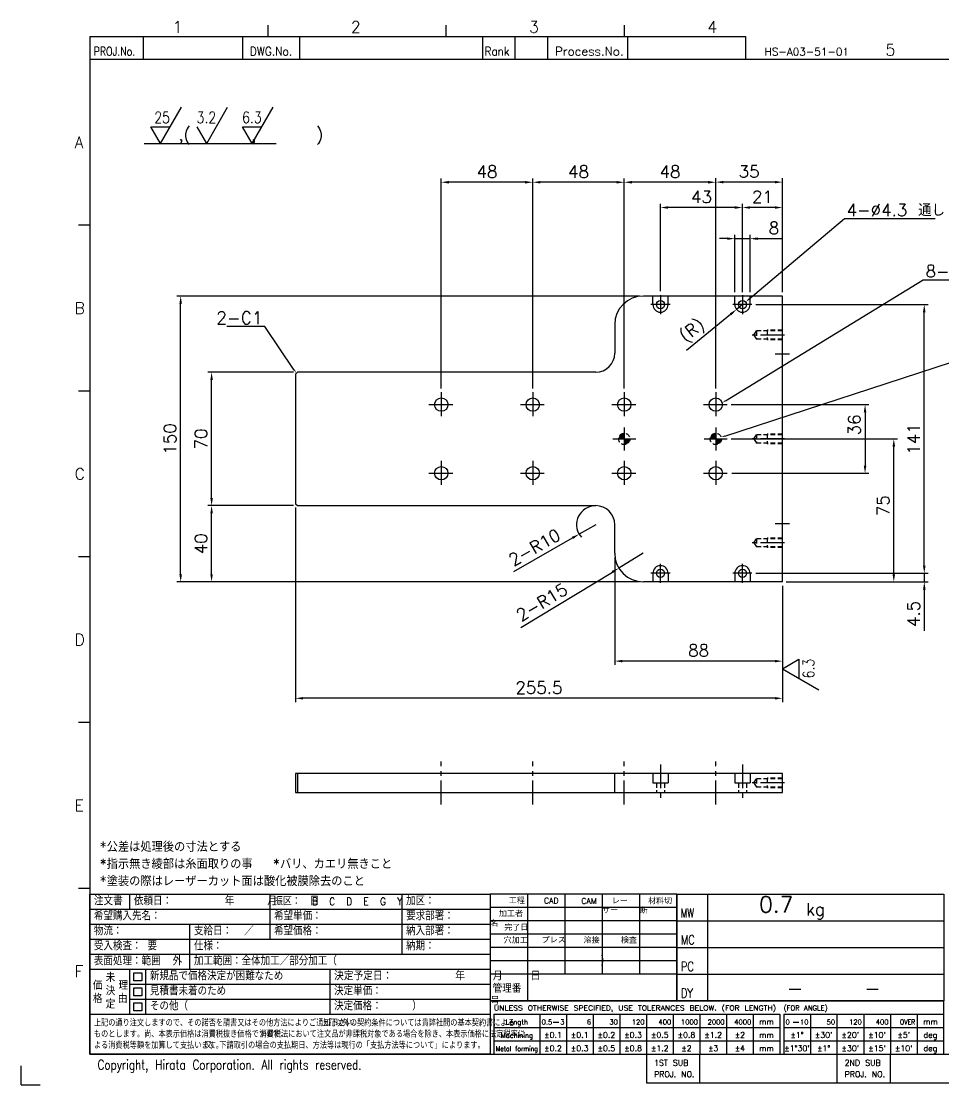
# Model space of a CAD drawing. Extents: x 0 to 800, y -305 to 560.
# Drawn here: x 0 to 484, y 0 to 558 of the extents above; entities that cross this region are included whole.
import ezdxf
from ezdxf import colors
from ezdxf.entities.mleader import LeaderData, LeaderLine
from ezdxf.enums import TextEntityAlignment as Align
from ezdxf.math import Vec2, Vec3

# ---------------------------------------------------------------- set-up
doc = ezdxf.new("R2010")
doc.units = 0
doc.header["$LTSCALE"] = 10
doc.linetypes.add('CENTER', pattern=[2, 1.25, -0.25, 0.25, -0.25])
doc.linetypes.add('HIDDEN', pattern=[0.375, 0.25, -0.125])
doc.layers.get('0').update_dxf_attribs({"linetype": 'CONTINUOUS'})
doc.layers.get('Defpoints').update_dxf_attribs({"linetype": 'CONTINUOUS'})
for name, color, linetype in [('DIM', 4, 'CONTINUOUS'), ('DIM @ 1', 4, 'CONTINUOUS'), ('DWG', 3, 'CONTINUOUS'), ('FMT', 2, 'CONTINUOUS')]:
    doc.layers.add(name, color=color, linetype=linetype)
doc.styles.get("Standard").update_dxf_attribs({"font": 'txt', "bigfont": 'bigfont'})
doc.dimstyles.get("Standard").update_dxf_attribs({"dimscale": 2, "dimtxt": 3.2, "dimasz": 2, "dimexe": 1, "dimexo": 1, "dimgap": 1.2, "dimtad": 1, "dimdsep": 46, "dimtxsty": 'Standard', "dimcen": 0.09, "dimadec": 0, "dimazin": 0, "dimtfac": 1, "dimtdec": 4, "dimtix": 1, "dimtmove": 0, "dimatfit": 3, "dimfxl": 0, "dimtvp": 1, "dimtolj": 1, "dimtzin": 0, "dimarcsym": 0})

# ---------------------------------------------------------------- blocks, each defined once
blk = doc.blocks.new('HS-A03-51-01-A3-A')
at = {"layer": 'Defpoints', "color": 7}
for q in [(0, 5), (5, 0)]:
    blk.add_line((0, 0), q, dxfattribs=at)
at = {"layer": 'FMT'}
for p, q in [((64.75, 275), (64.75, 278)), ((111.5, 275), (111.5, 278)), ((158.25, 275), (158.25, 278)), ((18, 275), (18, 8)), ((18, 275), (190, 275)), ((32, 275), (32, 269)), ((58, 275), (58, 269)), ((73, 275), (73, 269)), ((121, 275), (121, 269)), ((129.5, 275), (129.5, 269)), ((138, 275), (138, 269)), ((159, 275), (159, 269)), ((190, 275), (190, 269)), ((392, 269), (18, 269)), ((18, 225.5), (15, 225.5)), ((18, 182), (15, 182)), ((18, 138.5), (15, 138.5)), ((18, 95), (15, 95)), ((18, 51.5), (15, 51.5)), ((18, 8), (392, 8)), ((18, 8), (392, 8)), ((164, 8), (164, 0.5)), ((178, 0.5), (178, 8)), ((214, 0.5), (214, 8)), ((228, 0.5), (228, 8)), ((164, 0.5), (282, 0.5))]:
    blk.add_line(p, q, dxfattribs=at)
at = {"color": 4}
blk.add_text('HS-A03-51-01', height=2, dxfattribs=at).set_placement((195, 270))
at = {"layer": 'FMT'}
for s, p in [('1', (41, 276)), ('2', (87.75, 276)), ('3', (134.5, 276)), ('4', (181.25, 276)), ('5', (228, 270))]:
    blk.add_text(s, height=3, dxfattribs=at).set_placement(p, align=Align.CENTER)
for s, height, width, p in [('PROJ.No.', 2.25, 0.8, (19, 270)), ('DWG.No.', 2.25, 0.9, (60, 270)), ('Rank', 2.25, 0.9, (121.5, 270)), ('Copyright, Hirata Corporation. All rights reserved.', 2.5, 0.8, (20, 4))]:
    blk.add_text(s, height=height, dxfattribs=dict(at, width=width)).set_placement(p)
at = {"layer": 'FMT', "width": 0.857143}
blk.add_text('Process.No.', height=2.25, dxfattribs=at).set_placement((140, 270), (158, 270), align=Align.FIT)
at = {"layer": 'FMT'}
for s, height, p in [('A', 3, (14, 245.75)), ('B', 3, (14, 202.25)), ('C', 3, (14, 158.75)), ('D', 3, (14, 115.25)), ('E', 3, (14, 71.75)), ('F', 3, (14, 28.25)), ('1ST SUB', 1.5, (166, 5)), ('2ND SUB', 1.5, (216, 5)), ('PROJ. NO. ', 1.5, (166, 2)), ('PROJ. NO. ', 1.5, (216, 2))]:
    blk.add_text(s, height=height, dxfattribs=at).set_placement(p)
at = {"layer": 'FMT', "color": 4, "width": 0.9}
blk.add_attdef('R_PROJ.NO.', (34, 270), '', height=2.25, dxfattribs=at)
at = {"layer": 'FMT', "color": 4}
for tag, p in [('R_DWG.NO.', (75, 270)), ('PROCESS.NO.', (160.5, 270))]:
    blk.add_attdef(tag, p, '', height=2.25, dxfattribs=at)
at = {"layer": 'FMT', "color": 4, "width": 0.9}
blk.add_attdef('RANK', text='', height=2.25, dxfattribs=at).set_placement((134, 270), align=Align.CENTER)
at = {"layer": 'FMT', "color": 4, "width": 0.795918}
for tag, p, p2 in [('DESIGNED', (265, 38.5), (278, 38.5)), ('DRAWN', (265, 24.5), (278, 24.5))]:
    blk.add_attdef(tag, text='', height=3.5, dxfattribs=at).set_placement(p, p2, align=Align.FIT)
at = {"layer": 'FMT', "color": 4, "linetype": 'Continuous'}
for tag, p, height in [('PROJNAME', (283.5, 40.5), 3.5), ('CODENO', (290, 19), 3)]:
    blk.add_attdef(tag, p, '', height=height, dxfattribs=at)
at = {"layer": 'FMT', "color": 4, "linetype": 'Continuous', "width": 0.8}
for tag, p, height in [('TITOL', (330, 40.5), 3.5), ('W01', (369, 28), 2.8), ('T01', (382, 28), 2.8), ('REFDWG', (335.5, 19), 3), ('PROJNO', (290, 9.5), 3), ('DWGNO', (335.5, 9.5), 3), ('REVNO', (380, 9.5), 2.2)]:
    blk.add_attdef(tag, p, '', height=height, dxfattribs=at)
at = {"layer": 'FMT', "width": 0.72}
blk.add_attdef('SIZE', text='', height=5, dxfattribs=at).set_placement((284, 28), (290, 28), align=Align.FIT)
at = {"layer": 'FMT', "color": 4, "linetype": 'Continuous'}
for tag, height, width, p, p2 in [('SCALE', 3.5, 0.704082, (293.5, 28), (305, 28)), ('D1', 5.6, 0.803571, (244.5, 11), (250.5, 11)), ('D2', 5.6, 0.642857, (258, 11), (264, 11)), ('D3', 5.6, 0.642857, (272.5, 11), (278.5, 11))]:
    blk.add_attdef(tag, text='', height=height, dxfattribs=dict(at, width=width)).set_placement(p, p2, align=Align.FIT)
at = {"layer": 'FMT', "color": 4}
blk.add_attdef('WEIGHT', text='', height=2.5, dxfattribs=at).set_placement((277.15, 1.7), align=Align.RIGHT)
blk = doc.blocks.new('H_KOUSA')
at = {"layer": 'FMT', "color": 4}
for p, q in [((-119, 14), (0, 14)), ((-119, 14), (-119, 0)), ((0, 0), (0, 14)), ((-118, 10.5), (-43, 10.5)), ((-118, 10.5), (-118, 0)), ((-106, 10.5), (-106, 0)), ((-99, 10.5), (-99, 0)), ((-92, 10.5), (-92, 0)), ((-85, 10.5), (-85, 0)), ((-78, 10.5), (-78, 0)), ((-71, 10.5), (-71, 0)), ((-64, 10.5), (-64, 0)), ((-57, 10.5), (-57, 0)), ((-50, 10.5), (-50, 0)), ((-43, 10.5), (-43, 0)), ((-42, 10.5), (-42, 0)), ((-42, 10.5), (0, 10.5)), ((-35, 10.5), (-35, 0)), ((-28, 0), (-28, 10.5)), ((-21, 10.5), (-21, 0)), ((-14, 10.5), (-14, 0)), ((-7, 10.5), (-7, 0)), ((-118, 7), (-43, 7)), ((-101, 8.3), (-102.5, 8.3)), ((-42, 7), (0, 7)), ((-38, 8.3), (-39.5, 8.3)), ((-118, 3.5), (-43, 3.5)), ((-42, 3.5), (0, 3.5)), ((-119, 0), (0, 0))]:
    blk.add_line(p, q, dxfattribs=at)
for s, width, p, p2 in [('UNLESS OTHERWISE SPECIFIED, USE TOLERANCES BELOW. (FOR LENGTH)', 1.003934, (-118, 11.5), (-44, 11.5)), ('OVER', 0.769231, (-11.5, 7.8), (-7.5, 7.8)), ('Metal forming', 0.762301, (-117.5, 0.8), (-106.5, 0.8))]:
    blk.add_text(s, height=1.3, dxfattribs=dict(at, width=width)).set_placement(p, p2, align=Align.FIT)
for s, p in [('(FOR ANGLE)', (-42, 11.5)), ('0.5', (-105.5, 7.8)), ('0', (-41.5, 7.8))]:
    blk.add_text(s, height=1.3, dxfattribs=at).set_placement(p)
for s, height, p in [('Length', 1.3, (-112, 7.8)), ('mm', 1.5, (-46.5, 7.8)), ('mm', 1.5, (-3.5, 7.8)), ('Machining', 1.3, (-112, 4.3)), ('%%P0.1', 1.5, (-102.5, 4.3)), ('%%P0.1', 1.5, (-95.5, 4.3)), ('%%P0.2', 1.5, (-88.5, 4.3)), ('%%P0.3', 1.5, (-81.5, 4.3)), ('%%P0.5', 1.5, (-74.5, 4.3)), ('%%P0.8', 1.5, (-67.5, 4.3)), ('%%P1.2', 1.5, (-60.5, 4.3)), ('%%P2', 1.5, (-53.5, 4.3)), ('%%P1%%D', 1.5, (-38.5, 4.3)), ("%%P30'", 1.5, (-31.5, 4.3)), ("%%P20'", 1.5, (-24.5, 4.3)), ("%%P10'", 1.5, (-17.5, 4.3)), ("%%P5'", 1.5, (-10.5, 4.3)), ('deg', 1.5, (-3.5, 4.3)), ('mm', 1.5, (-46.5, 4.3)), ('%%P0.2', 1.5, (-102.5, 0.8)), ('%%P0.3', 1.5, (-95.5, 0.8)), ('%%P0.5', 1.5, (-88.5, 0.8)), ('%%P0.8', 1.5, (-81.5, 0.8)), ('%%P1.2', 1.5, (-74.5, 0.8)), ('%%P2', 1.5, (-67.5, 0.8)), ('%%P3', 1.5, (-60.5, 0.8)), ('%%P4', 1.5, (-53.5, 0.8)), ('mm', 1.5, (-46.5, 0.8)), ("%%P1%%D30'", 1.5, (-38.5, 0.8)), ('%%P1%%D', 1.5, (-31.5, 0.8)), ("%%P30'", 1.5, (-24.5, 0.8)), ("%%P15'", 1.5, (-17.5, 0.8)), ("%%P10'", 1.5, (-10.5, 0.8)), ('deg', 1.5, (-3.5, 0.8))]:
    blk.add_text(s, height=height, dxfattribs=at).set_placement(p, align=Align.CENTER)
for s, p in [('3', (-99.5, 7.8)), ('6', (-92.5, 7.8)), ('30', (-85.5, 7.8)), ('120', (-78.5, 7.8)), ('400', (-71.5, 7.8)), ('1000', (-64.5, 7.8)), ('2000', (-57.5, 7.8)), ('4000', (-50.5, 7.8)), ('10', (-35.5, 7.8)), ('50', (-28.5, 7.8)), ('120', (-21.5, 7.8)), ('400', (-14.5, 7.8))]:
    blk.add_text(s, height=1.3, dxfattribs=at).set_placement(p, align=Align.RIGHT)
blk = doc.blocks.new('YOUKYUSYO')
at = {"layer": 'FMT'}
for p, q in [((-105, 42), (0, 42)), ((-105, 0), (-105, 42)), ((-94.5, 38.06), (-94.5, 42)), ((-57.75, 30.19), (-57.75, 42)), ((-23.1, 26.25), (-23.1, 42)), ((0, 42), (0, 0)), ((-105, 38.06), (-94.5, 38.06)), ((-94.5, 38.06), (0, 38.06)), ((-105, 34.12), (0, 34.12)), ((-78.75, 22.31), (-78.75, 34.12)), ((-105, 30.19), (0, 30.19)), ((-105, 26.25), (0, 26.25)), ((-105, 22.31), (0, 22.31)), ((-94.5, 10.5), (-94.5, 22.31)), ((-93.45, 19.29), (-93.45, 21.39)), ((-93.45, 21.39), (-91.35, 21.39)), ((-91.35, 21.39), (-91.35, 19.29)), ((-90.3, 10.5), (-90.3, 22.31)), ((-42, 10.5), (-42, 22.31)), ((-94.5, 18.38), (0, 18.38)), ((-91.35, 19.29), (-93.45, 19.29)), ((-93.45, 15.36), (-93.45, 17.46)), ((-93.45, 17.46), (-91.35, 17.46)), ((-91.35, 17.46), (-91.35, 15.36)), ((-94.5, 14.44), (0, 14.44)), ((-91.35, 15.36), (-93.45, 15.36)), ((-93.45, 11.42), (-93.45, 13.52)), ((-93.45, 13.52), (-91.35, 13.52)), ((-91.35, 11.42), (-93.45, 11.42)), ((-91.35, 13.52), (-91.35, 11.42)), ((-105, 10.5), (0, 10.5)), ((0, 0), (-105, 0))]:
    blk.add_line(p, q, dxfattribs=at)
for s, p in [('注文書', (-103.95, 39.11)), ('未', (-100.85, 19.02)), ('価', (-104.21, 16.94)), ('決', (-100.85, 15.52)), ('理', (-97.49, 16.94)), ('格', (-104.21, 13.44)), ('定', (-100.85, 12.02)), ('由', (-97.63, 13.44))]:
    blk.add_text(s, height=2.1, dxfattribs=at).set_placement(p)
for s, height, width, p in [('依頼日：        年     月     日', 2.1, 0.85, (-93.45, 39.11)), ('振区：  B  C  D  E  G  Y', 1.9688, 0.85, (-56.7, 39.11)), ('加区：', 2.1, 0.85, (-22.05, 39.11)), ('希望購入先名：', 2.1, 0.85, (-103.95, 35.17)), ('希望単価：', 2.1, 0.85, (-56.7, 35.17)), ('要求部署：', 2.1, 0.85, (-22.05, 35.17)), ('物流：', 2.1, 0.85, (-103.95, 31.24)), ('支給日：  ／', 2.1, 0.85, (-77.7, 31.24)), ('希望価格：', 2.1, 0.85, (-56.7, 31.24)), ('納入部署：', 2.1, 0.85, (-22.05, 31.24)), ('受入検査： 要', 2.1, 0.85, (-103.95, 27.3)), ('仕様：', 2.1, 0.85, (-77.7, 27.3)), ('納期：', 2.1, 0.85, (-22.05, 27.3)), ('表面処理：範囲  外', 2.1, 0.85, (-103.95, 23.36)), ('加工範囲：全体加工／部分加工（                                        ）', 2.1, 0.85, (-77.7, 23.36)), ('新規品で価格決定が困難なため', 2.1, 0.85, (-89.25, 19.43)), ('決定予定日：         年    月    日', 2.1, 0.9, (-40.95, 19.43)), ('見積書未着のため', 2.1, 0.85, (-89.25, 15.49)), ('決定単価：', 2.1, 0.85, (-40.95, 15.49)), ('その他（                                  ）', 2.1, 0.85, (-89.25, 11.55)), ('決定価格：', 2.1, 0.85, (-40.95, 11.55)), ('上記の通り注文しますので、その諾否を請書又はその他方法によりご通知下さい。', 1.68, 0.8, (-103.95, 7.35)), ('上記以外の契約条件については貴弊社間の基本契約書による', 1.68, 0.8, (-44.34, 7.35)), ('ものとします。尚、本表示価格は消費税抜き価格ですので、', 1.68, 0.8, (-103.95, 4.41)), ('消費税法において注文品が非課税対象である場合を除き、本表示価格に法定税率に', 1.68, 0.8, (-60.5, 4.41)), ('よる消費税等額を加算して支払います。', 1.68, 0.8, (-103.95, 1.47)), ('又、下請取引の場合の支払期日、方法等は現行の「支払方法等について」によります。', 1.68, 0.8, (-74.8, 1.47))]:
    blk.add_text(s, height=height, dxfattribs=dict(at, width=width)).set_placement(p)
blk = doc.blocks.new('SEISANKANRI')
at = {"layer": 'FMT'}
for p, q in [((49, 0), (0, 0)), ((0, 0), (0, -28)), ((49, 0), (119, 0)), ((119, 0), (119, -28)), ((49, 0), (49, -28)), ((57, 0), (57, -28)), ((49, -7), (119, -7)), ((49, -14), (0, -14)), ((49, -14), (119, -14)), ((49, -21), (119, -21)), ((78.47, -24.94), (81.47, -24.94)), ((98.78, -24.94), (101.78, -24.94)), ((49, -28), (0, -28)), ((119, -28), (49, -28))]:
    blk.add_line(p, q, dxfattribs=at)
for s, width, p in [('MW', 0.7, (50, -6.17)), ('MC', 0.8, (50, -13.17)), ('PC', 0.8, (50, -20.17)), ('DY', 0.8, (50, -27.17))]:
    blk.add_text(s, height=2.4, dxfattribs=dict(at, width=width)).set_placement(p)
blk = doc.blocks.new('TEHAI_A3')
at = {"layer": 'FMT'}
for p, q in [((18, 8), (18, 50)), ((172, 22), (123, 22)), ((172, 22), (123, 22)), ((123, 8), (18, 8))]:
    blk.add_line(p, q, dxfattribs=at)
at = {"layer": 'FMT', "color": 2, "linetype": 'ByBlock', "lineweight": -2}
for p, q in [((172, 50), (123, 50)), ((123, 50), (123, 22)), ((132.8, 50), (132.8, 22)), ((142.6, 50), (142.6, 29)), ((152.4, 50), (152.4, 29)), ((162.2, 50), (162.2, 29)), ((172, 22), (172, 50)), ((172, 46.5), (123, 46.5)), ((172, 43), (123, 43)), ((172, 39.5), (123, 39.5)), ((172, 32.5), (123, 32.5)), ((172, 29), (123, 29)), ((123, 22), (172, 22))]:
    blk.add_line(p, q, dxfattribs=at)
at = {"layer": 'FMT'}
for name, p in [('YOUKYUSYO', (123, 8)), ('SEISANKANRI', (123, 50))]:
    blk.add_blockref(name, p, dxfattribs=at)
at = {"layer": 'FMT', "color": 4, "linetype": 'ByBlock', "lineweight": -2, "char_height": 2.6775, "attachment_point": 1}
for s, insert in [('*公差は処理後の寸法とする', (20.57, 63.78)), ('*指示無き綾部は糸面取りの事 \u3000*バリ、カエリ無きこと', (20.57, 59.28)), ('*塗装の際はレーザーカット面は酸化被膜除去のこと', (20.57, 54.78))]:
    blk.add_mtext_dynamic_manual_height_columns(s, width=156.7286, gutter_width=16, heights=[0], dxfattribs=dict(at, insert=insert))
at = {"layer": 'FMT', "color": 2, "linetype": 'ByBlock', "lineweight": -2, "attachment_point": 1}
for s, heights, insert, char_height in [('{\\W3.66666; }工程', [0], (123, 49), 1.5), ('{\\W3.22222; }CAD', [0], (132.8, 49.04), 1.5), ('{\\W3.22222; }CAM', [0], (142.6, 48.96), 1.5), ('{\\W1.88888; }レーザー', [0], (152.4, 48.96), 1.5), ('{\\W1.66666; }材料切断', [0], (162.2, 48.89), 1.5), ('{\\W1.72222; }加工者名', [0], (123, 45.54), 1.5), ('{\\W2.77777; }完了日', [0], (123, 41.96), 1.5), ('{\\W2.66666; }穴加工', [0], (123, 38.61), 1.5), ('{\\W2.77777; }プレス', [1.78], (132.8, 38.68), 1.5), ('{\\W3.66666; }溶接', [0], (142.6, 38.61), 1.5), ('{\\W3.66666; }検査', [0], (152.4, 38.61), 1.5), ('{\\W0.305555; }管理番号', [0], (123, 26.2), 2)]:
    blk.add_mtext_dynamic_manual_height_columns(s, width=9.8, gutter_width=16, heights=heights, dxfattribs=dict(at, insert=insert, char_height=char_height))
blk = doc.blocks.new('weight_A3')
at = {"layer": 'FMT', "insert": (25.84, 0.37), "char_height": 3.2, "attachment_point": 7}
blk.add_mtext('kg', dxfattribs=at)
at = {"layer": 'FMT', "linetype": 'Continuous'}
blk.add_attdef('重量', text='', height=4.2, dxfattribs=at).set_placement((22.54, 0.95), align=Align.BOTTOM_RIGHT)
blk = doc.blocks.new('MM5')
at = {"color": 4, "linetype": 'ByBlock'}
for p, q in [((-2.5, 0), (-2.5, -8)), ((2.5, 0), (2.5, -8))]:
    blk.add_line(p, q, dxfattribs=at)
at = {"color": 4, "linetype": 'CENTER'}
blk.add_line((0, 1), (0, -15.89), dxfattribs=at)
at = {"color": 0, "linetype": 'ByBlock'}
for p, q in [((2.15, 0), (2.15, -13.71)), ((-2.15, 0), (-2.15, -13.71)), ((-2.5, -8), (2.5, -8)), ((-2.15, -13.71), (2.15, -13.71)), ((0, -15), (-2.15, -13.71)), ((0, -15), (2.15, -13.71))]:
    blk.add_line(p, q, dxfattribs=at)
blk = doc.blocks.new('A7')
at = {"color": 4, "linetype": 'CENTER'}
for p, q in [((0, 6.5), (0, -6.5)), ((6.5, 0), (-6.5, 0))]:
    blk.add_line(p, q, dxfattribs=at)
at = {"color": 0, "linetype": 'ByBlock'}
blk.add_circle((0, 0), 3.5, dxfattribs=at)
blk = doc.blocks.new('H7-6')
at = {"color": 4, "linetype": 'CENTER'}
for p, q in [((0, 6), (0, -6)), ((6, 0), (-6, 0))]:
    blk.add_line(p, q, dxfattribs=at)
at = {"color": 0, "linetype": 'ByBlock', "const_width": 3}
for points in [[(-1.5, 0, 0.414214), (0, -1.5, 0.414214)], [(1.5, 0, 0.414214), (0, 1.5, 1)]]:
    blk.add_lwpolyline(points, format="xyb", dxfattribs=at)
at = {"color": 0, "linetype": 'ByBlock'}
blk.add_circle((0, 0), 2.98, dxfattribs=at)
blk = doc.blocks.new('*D43')
at = {"layer": 'Defpoints', "color": 0}
for p in [(99.85, 303.84), (144.86, 303.84), (326.36, 263.84)]:
    blk.add_point(p, dxfattribs=at)
at = {"layer": 'DIM', "color": 0, "lineweight": -2}
for p, q in [((142.86, 303.84), (97.85, 303.84)), ((99.85, 267.84), (99.85, 299.84)), ((324.36, 263.84), (97.85, 263.84))]:
    blk.add_line(p, q, dxfattribs=at)
at = {"layer": 'DIM', "color": 0}
for points in [[(99.19, 299.84), (100.52, 299.84), (99.85, 303.84)], [(99.19, 267.84), (100.52, 267.84), (99.85, 263.84)]]:
    blk.add_solid(points, dxfattribs=at)
at = {"layer": 'DIM', "color": 0, "insert": (94.25, 283.84), "char_height": 6.4, "attachment_point": 5, "rotation": 90}
blk.add_mtext('\\A1;40', dxfattribs=at)
blk = doc.blocks.new('*D44')
at = {"layer": 'Defpoints', "color": 0}
for p in [(99.85, 373.84), (144.86, 373.84), (144.86, 303.84)]:
    blk.add_point(p, dxfattribs=at)
at = {"layer": 'DIM', "color": 0, "lineweight": -2}
for p, q in [((142.86, 373.84), (97.85, 373.84)), ((99.85, 307.84), (99.85, 369.84)), ((142.86, 303.84), (97.85, 303.84))]:
    blk.add_line(p, q, dxfattribs=at)
at = {"layer": 'DIM', "color": 0}
for points in [[(99.19, 369.84), (100.52, 369.84), (99.85, 373.84)], [(99.19, 307.84), (100.52, 307.84), (99.85, 303.84)]]:
    blk.add_solid(points, dxfattribs=at)
at = {"layer": 'DIM', "color": 0, "insert": (94.25, 338.84), "char_height": 6.4, "attachment_point": 5, "rotation": 90}
blk.add_mtext('\\A1;70', dxfattribs=at)
blk = doc.blocks.new('*D45')
at = {"layer": 'Defpoints', "color": 0}
for p in [(83.62, 413.84), (326.36, 413.84), (326.36, 263.84)]:
    blk.add_point(p, dxfattribs=at)
at = {"layer": 'DIM', "color": 0, "lineweight": -2}
for p, q in [((324.36, 413.84), (81.62, 413.84)), ((83.62, 267.84), (83.62, 409.84)), ((324.36, 263.84), (81.62, 263.84))]:
    blk.add_line(p, q, dxfattribs=at)
at = {"layer": 'DIM', "color": 0}
for points in [[(82.95, 409.84), (84.29, 409.84), (83.62, 413.84)], [(82.95, 267.84), (84.29, 267.84), (83.62, 263.84)]]:
    blk.add_solid(points, dxfattribs=at)
at = {"layer": 'DIM', "color": 0, "insert": (78.02, 338.84), "char_height": 6.4, "attachment_point": 5, "rotation": 90}
blk.add_mtext('\\A1;150', dxfattribs=at)
blk = doc.blocks.new('*D46')
at = {"layer": 'Defpoints', "color": 0}
for p in [(311.36, 278.84), (399.36, 263.84), (311.36, 222.27)]:
    blk.add_point(p, dxfattribs=at)
at = {"layer": 'DIM', "color": 0, "lineweight": -2}
for p, q in [((311.36, 276.84), (311.36, 220.27)), ((399.36, 261.84), (399.36, 220.27)), ((395.36, 222.27), (315.36, 222.27))]:
    blk.add_line(p, q, dxfattribs=at)
at = {"layer": 'DIM', "color": 0}
for points in [[(315.36, 222.93), (315.36, 221.6), (311.36, 222.27)], [(395.36, 222.93), (395.36, 221.6), (399.36, 222.27)]]:
    blk.add_solid(points, dxfattribs=at)
at = {"layer": 'DIM', "color": 0, "insert": (355.36, 227.87), "char_height": 6.4, "attachment_point": 5}
blk.add_mtext('\\A1;88', dxfattribs=at)
blk = doc.blocks.new('*D47')
at = {"layer": 'Defpoints', "color": 0}
for p in [(143.86, 304.84), (399.36, 263.84), (143.86, 202.77)]:
    blk.add_point(p, dxfattribs=at)
at = {"layer": 'DIM', "color": 0, "lineweight": -2}
for p, q in [((143.86, 302.84), (143.86, 200.77)), ((399.36, 261.84), (399.36, 200.77)), ((395.36, 202.77), (147.86, 202.77))]:
    blk.add_line(p, q, dxfattribs=at)
at = {"layer": 'DIM', "color": 0}
for points in [[(147.86, 203.43), (147.86, 202.1), (143.86, 202.77)], [(395.36, 203.43), (395.36, 202.1), (399.36, 202.77)]]:
    blk.add_solid(points, dxfattribs=at)
at = {"layer": 'DIM', "color": 0, "insert": (271.61, 208.37), "char_height": 6.4, "attachment_point": 5}
blk.add_mtext('\\A1;255.5', dxfattribs=at)
blk = doc.blocks.new('*D48')
at = {"layer": 'Defpoints', "color": 0}
for p in [(370.36, 338.84), (457.77, 338.84), (399.36, 263.84)]:
    blk.add_point(p, dxfattribs=at)
at = {"layer": 'DIM', "color": 0, "lineweight": -2}
for p, q in [((372.36, 338.84), (459.77, 338.84)), ((457.77, 267.84), (457.77, 334.84)), ((401.36, 263.84), (459.77, 263.84))]:
    blk.add_line(p, q, dxfattribs=at)
at = {"layer": 'DIM', "color": 0}
for points in [[(457.11, 334.84), (458.44, 334.84), (457.77, 338.84)], [(457.11, 267.84), (458.44, 267.84), (457.77, 263.84)]]:
    blk.add_solid(points, dxfattribs=at)
at = {"layer": 'DIM', "color": 0, "insert": (452.17, 303.84), "char_height": 6.4, "attachment_point": 5, "rotation": 90}
blk.add_mtext('\\A1;75', dxfattribs=at)
blk = doc.blocks.new('*D49')
at = {"layer": 'Defpoints', "color": 0}
for p in [(370.36, 356.84), (370.86, 320.84), (442.69, 320.84)]:
    blk.add_point(p, dxfattribs=at)
at = {"layer": 'DIM', "color": 0, "lineweight": -2}
for p, q in [((372.36, 356.84), (444.69, 356.84)), ((442.69, 352.84), (442.69, 324.84)), ((372.86, 320.84), (444.69, 320.84))]:
    blk.add_line(p, q, dxfattribs=at)
at = {"layer": 'DIM', "color": 0}
for points in [[(442.02, 352.84), (443.35, 352.84), (442.69, 356.84)], [(442.02, 324.84), (443.35, 324.84), (442.69, 320.84)]]:
    blk.add_solid(points, dxfattribs=at)
at = {"layer": 'DIM', "color": 0, "insert": (437.09, 346.2), "char_height": 6.4, "attachment_point": 5, "rotation": 90}
blk.add_mtext('\\A1;36', dxfattribs=at)
blk = doc.blocks.new('*D50')
at = {"layer": 'Defpoints', "color": 0}
for p in [(378.36, 460.27), (378.36, 413.84), (399.36, 413.84)]:
    blk.add_point(p, dxfattribs=at)
at = {"layer": 'DIM', "color": 0, "lineweight": -2}
for p, q in [((378.36, 415.84), (378.36, 462.27)), ((395.36, 460.27), (382.36, 460.27)), ((399.36, 415.84), (399.36, 462.27))]:
    blk.add_line(p, q, dxfattribs=at)
at = {"layer": 'DIM', "color": 0}
for points in [[(382.36, 460.94), (382.36, 459.6), (378.36, 460.27)], [(395.36, 460.94), (395.36, 459.6), (399.36, 460.27)]]:
    blk.add_solid(points, dxfattribs=at)
at = {"layer": 'DIM', "color": 0, "insert": (388.86, 465.87), "char_height": 6.4, "attachment_point": 5}
blk.add_mtext('\\A1;21', dxfattribs=at)
blk = doc.blocks.new('*D51')
at = {"layer": 'Defpoints', "color": 0}
for p in [(335.36, 460.27), (335.36, 414.34), (378.36, 414.34)]:
    blk.add_point(p, dxfattribs=at)
at = {"layer": 'DIM', "color": 0, "lineweight": -2}
for p, q in [((335.36, 416.34), (335.36, 462.27)), ((374.36, 460.27), (339.36, 460.27)), ((378.36, 416.34), (378.36, 462.27))]:
    blk.add_line(p, q, dxfattribs=at)
at = {"layer": 'DIM', "color": 0}
for points in [[(339.36, 460.94), (339.36, 459.6), (335.36, 460.27)], [(374.36, 460.94), (374.36, 459.6), (378.36, 460.27)]]:
    blk.add_solid(points, dxfattribs=at)
at = {"layer": 'DIM', "color": 0, "insert": (356.86, 465.87), "char_height": 6.4, "attachment_point": 5}
blk.add_mtext('\\A1;43', dxfattribs=at)
blk = doc.blocks.new('*D52')
at = {"layer": 'Defpoints', "color": 0}
for p in [(364.36, 473.59), (399.36, 413.84), (364.36, 363.34)]:
    blk.add_point(p, dxfattribs=at)
at = {"layer": 'DIM', "color": 0, "lineweight": -2}
for p, q in [((364.36, 365.34), (364.36, 475.59)), ((399.36, 415.84), (399.36, 475.59)), ((395.36, 473.59), (368.36, 473.59))]:
    blk.add_line(p, q, dxfattribs=at)
at = {"layer": 'DIM', "color": 0}
for points in [[(368.36, 474.25), (368.36, 472.92), (364.36, 473.59)], [(395.36, 474.25), (395.36, 472.92), (399.36, 473.59)]]:
    blk.add_solid(points, dxfattribs=at)
at = {"layer": 'DIM', "color": 0, "insert": (381.86, 479.19), "char_height": 6.4, "attachment_point": 5}
blk.add_mtext('\\A1;35', dxfattribs=at)
blk = doc.blocks.new('*D53')
at = {"layer": 'Defpoints', "color": 0}
for p in [(316.36, 473.53), (316.36, 363.34), (364.36, 363.34)]:
    blk.add_point(p, dxfattribs=at)
at = {"layer": 'DIM', "color": 0, "lineweight": -2}
for p, q in [((316.36, 365.34), (316.36, 475.53)), ((364.36, 365.34), (364.36, 475.53)), ((360.36, 473.53), (320.36, 473.53))]:
    blk.add_line(p, q, dxfattribs=at)
at = {"layer": 'DIM', "color": 0}
for points in [[(320.36, 474.2), (320.36, 472.86), (316.36, 473.53)], [(360.36, 474.2), (360.36, 472.86), (364.36, 473.53)]]:
    blk.add_solid(points, dxfattribs=at)
at = {"layer": 'DIM', "color": 0, "insert": (340.36, 479.13), "char_height": 6.4, "attachment_point": 5}
blk.add_mtext('\\A1;48', dxfattribs=at)
blk = doc.blocks.new('*D54')
at = {"layer": 'Defpoints', "color": 0}
for p in [(268.36, 473.53), (268.36, 363.34), (316.36, 363.34)]:
    blk.add_point(p, dxfattribs=at)
at = {"layer": 'DIM', "color": 0, "lineweight": -2}
for p, q in [((268.36, 365.34), (268.36, 475.53)), ((316.36, 365.34), (316.36, 475.53)), ((312.36, 473.53), (272.36, 473.53))]:
    blk.add_line(p, q, dxfattribs=at)
at = {"layer": 'DIM', "color": 0}
for points in [[(272.36, 474.2), (272.36, 472.86), (268.36, 473.53)], [(312.36, 474.2), (312.36, 472.86), (316.36, 473.53)]]:
    blk.add_solid(points, dxfattribs=at)
at = {"layer": 'DIM', "color": 0, "insert": (292.36, 479.13), "char_height": 6.4, "attachment_point": 5}
blk.add_mtext('\\A1;48', dxfattribs=at)
blk = doc.blocks.new('*D55')
at = {"layer": 'Defpoints', "color": 0}
for p in [(220.36, 473.53), (220.36, 363.34), (268.36, 363.34)]:
    blk.add_point(p, dxfattribs=at)
at = {"layer": 'DIM', "color": 0, "lineweight": -2}
for p, q in [((220.36, 365.34), (220.36, 475.53)), ((268.36, 365.34), (268.36, 475.53)), ((264.36, 473.53), (224.36, 473.53))]:
    blk.add_line(p, q, dxfattribs=at)
at = {"layer": 'DIM', "color": 0}
for points in [[(224.36, 474.2), (224.36, 472.86), (220.36, 473.53)], [(264.36, 474.2), (264.36, 472.86), (268.36, 473.53)]]:
    blk.add_solid(points, dxfattribs=at)
at = {"layer": 'DIM', "color": 0, "insert": (244.36, 479.13), "char_height": 6.4, "attachment_point": 5}
blk.add_mtext('\\A1;48', dxfattribs=at)
blk = doc.blocks.new('*D58')
at = {"layer": 'Defpoints', "color": 0}
for p in [(383.36, 268.34), (473.77, 268.34), (399.36, 263.84)]:
    blk.add_point(p, dxfattribs=at)
at = {"layer": 'DIM', "color": 0, "lineweight": -2}
for p, q in [((473.77, 272.34), (473.77, 276.34)), ((385.36, 268.34), (475.77, 268.34)), ((473.77, 268.34), (473.77, 263.84)), ((401.36, 263.84), (475.77, 263.84)), ((473.77, 259.84), (473.77, 238.24))]:
    blk.add_line(p, q, dxfattribs=at)
at = {"layer": 'DIM', "color": 0}
for points in [[(473.11, 272.34), (474.44, 272.34), (473.77, 268.34)], [(473.11, 259.84), (474.44, 259.84), (473.77, 263.84)]]:
    blk.add_solid(points, dxfattribs=at)
at = {"layer": 'DIM', "color": 0, "insert": (468.17, 247.04), "char_height": 6.4, "attachment_point": 5, "rotation": 90}
blk.add_mtext('\\A1;4.5', dxfattribs=at)
blk = doc.blocks.new('*D59')
at = {"layer": 'Defpoints', "color": 0}
for p in [(383.36, 409.34), (473.75, 409.34), (383.36, 268.34)]:
    blk.add_point(p, dxfattribs=at)
at = {"layer": 'DIM', "color": 0, "lineweight": -2}
for p, q in [((385.36, 409.34), (475.75, 409.34)), ((473.75, 272.34), (473.75, 405.34)), ((385.36, 268.34), (475.75, 268.34))]:
    blk.add_line(p, q, dxfattribs=at)
at = {"layer": 'DIM', "color": 0}
for points in [[(473.08, 405.34), (474.41, 405.34), (473.75, 409.34)], [(473.08, 272.34), (474.41, 272.34), (473.75, 268.34)]]:
    blk.add_solid(points, dxfattribs=at)
at = {"layer": 'DIM', "color": 0, "insert": (468.15, 338.84), "char_height": 6.4, "attachment_point": 5, "rotation": 90}
blk.add_mtext('\\A1;141', dxfattribs=at)
blk = doc.blocks.new('*D66')
at = {"layer": 'Defpoints', "color": 0}
for p in [(378.36, 409.34), (375.27, 406.81)]:
    blk.add_point(p, dxfattribs=at)
at = {"layer": 'DIM', "color": 0, "lineweight": -2}
for p, q in [((378.36, 409.34), (375.27, 406.81)), ((349.08, 385.35), (372.18, 404.27))]:
    blk.add_line(p, q, dxfattribs=at)
at = {"layer": 'DIM', "color": 0}
blk.add_solid([(371.75, 404.79), (372.6, 403.76), (375.27, 406.81)], dxfattribs=at)
at = {"layer": 'DIM', "color": 0, "insert": (352.34, 395.26), "char_height": 6.4, "attachment_point": 5, "rotation": 39.3232}
blk.add_mtext('\\A1;(R)', dxfattribs=at)
blk = doc.blocks.new('*D67')
at = {"layer": 'Defpoints', "color": 0}
for p in [(301.36, 293.84), (292.68, 288.88)]:
    blk.add_point(p, dxfattribs=at)
at = {"layer": 'DIM', "color": 0, "lineweight": -2}
for p, q in [((301.36, 293.84), (292.68, 288.88)), ((258.41, 269.31), (289.21, 286.9))]:
    blk.add_line(p, q, dxfattribs=at)
blk.add_arc((301.36, 293.84), 10, 101.4592, 221.1947, dxfattribs=at)
at = {"layer": 'DIM', "color": 0}
blk.add_solid([(288.88, 287.48), (289.54, 286.32), (292.68, 288.88)], dxfattribs=at)
at = {"layer": 'DIM', "color": 0, "insert": (269.3, 281.97), "char_height": 6.4, "attachment_point": 5, "rotation": 29.7355}
blk.add_mtext('\\A1;2-R10', dxfattribs=at)
blk = doc.blocks.new('*D68')
at = {"layer": 'Defpoints', "color": 0}
for p in [(326.36, 278.84), (313.53, 271.08)]:
    blk.add_point(p, dxfattribs=at)
at = {"layer": 'DIM', "color": 0, "lineweight": -2}
for p, q in [((326.36, 278.84), (313.53, 271.08)), ((262.09, 239.96), (310.11, 269.01))]:
    blk.add_line(p, q, dxfattribs=at)
at = {"layer": 'DIM', "color": 0}
blk.add_solid([(309.76, 269.58), (310.45, 268.44), (313.53, 271.08)], dxfattribs=at)
at = {"layer": 'DIM', "color": 0, "insert": (273.11, 253.17), "char_height": 6.4, "attachment_point": 5, "rotation": 31.1693}
blk.add_mtext('\\A1;2-R15', dxfattribs=at)
blk = doc.blocks.new('2K')
at = {"color": 4, "linetype": 'Continuous'}
blk.add_line((0, 0), (34.59, 0), dxfattribs=at)
at = {"color": 4}
blk.add_text(',(     ,     )', height=3.2, dxfattribs=at).set_placement((8.92, 0.77))
blk = doc.blocks.new('SI_N1-U')
at = {"color": 0, "linetype": 'ByBlock'}
for q in [(5.5, 9.53), (-2.5, 4.33)]:
    blk.add_line((0, 0), q, dxfattribs=at)
at = {"color": 0, "linetype": 'ByBlock', "width": 0.8}
blk.add_attdef('RA', text='', height=3, dxfattribs=at).set_placement((2.5, 5.33), align=Align.RIGHT)
blk = doc.blocks.new('SI_N2-U')
at = {"color": 0, "linetype": 'ByBlock'}
for p, q in [((0, 0), (5.5, 9.53)), ((-2.5, 4.33), (2.5, 4.33)), ((0, 0), (-2.5, 4.33))]:
    blk.add_line(p, q, dxfattribs=at)
at = {"color": 0, "linetype": 'ByBlock', "width": 0.8}
blk.add_attdef('RA', text='', height=3, dxfattribs=at).set_placement((2.5, 5.33), align=Align.RIGHT)
blk = doc.blocks.new('SI_N2-D')
at = {"color": 0, "linetype": 'ByBlock'}
for p, q in [((0, 0), (-5.5, -9.53)), ((0, 0), (2.5, -4.33)), ((2.5, -4.33), (-2.5, -4.33))]:
    blk.add_line(p, q, dxfattribs=at)
at = {"color": 0, "linetype": 'ByBlock', "width": 0.8}
blk.add_attdef('RA', text='', height=3, dxfattribs=at).set_placement((-2.5, -5.33), align=Align.TOP_LEFT)
blk = doc.blocks.new('*D74')
at = {"layer": 'Defpoints', "color": 0}
for p in [(382.36, 443.94), (374.36, 413.84), (382.36, 413.84)]:
    blk.add_point(p, dxfattribs=at)
at = {"layer": 'DIM', "color": 0, "lineweight": -2}
for p, q in [((370.36, 443.94), (366.36, 443.94)), ((374.36, 415.84), (374.36, 445.94)), ((374.36, 443.94), (382.36, 443.94)), ((382.36, 415.84), (382.36, 445.94)), ((386.36, 443.94), (399.43, 443.94))]:
    blk.add_line(p, q, dxfattribs=at)
at = {"layer": 'DIM', "color": 0}
for points in [[(370.36, 444.6), (370.36, 443.27), (374.36, 443.94)], [(386.36, 444.6), (386.36, 443.27), (382.36, 443.94)]]:
    blk.add_solid(points, dxfattribs=at)
at = {"layer": 'DIM', "color": 0, "insert": (394.9, 449.54), "char_height": 6.4, "attachment_point": 5}
blk.add_mtext('\\A1;8', dxfattribs=at)

msp = doc.modelspace()

# ---------------------------------------------------------------- linework, layer by layer
at = {"color": 4, "linetype": 'CENTER'}
for p, q in [((403.115, 383.342), (395.615, 383.342)), ((403.115, 294.342), (395.615, 294.342)), ((220.365, 147.082), (220.365, 169.582)), ((268.365, 147.082), (268.365, 169.582)), ((316.365, 147.082), (316.365, 169.582)), ((364.365, 147.082), (364.365, 169.582))]:
    msp.add_line(p, q, dxfattribs=at)
at = {"layer": 'DWG'}
for p, q in [((399.365, 413.842), (326.365, 413.842)), ((331.365, 409.342), (331.365, 413.842)), ((339.365, 409.342), (339.365, 413.842)), ((374.365, 409.342), (374.365, 413.842)), ((382.365, 409.342), (382.365, 413.842)), ((399.365, 263.842), (399.365, 413.842)), ((311.365, 398.842), (311.365, 383.842)), ((143.865, 372.842), (144.865, 373.842)), ((143.865, 372.842), (143.865, 304.842)), ((301.365, 373.842), (144.865, 373.842)), ((143.865, 304.842), (144.865, 303.842)), ((144.865, 303.842), (301.365, 303.842)), ((311.365, 278.842), (311.365, 293.842)), ((331.365, 268.342), (331.365, 263.842)), ((339.365, 268.342), (339.365, 263.842)), ((374.365, 268.342), (374.365, 263.842)), ((382.365, 268.342), (382.365, 263.842)), ((399.365, 263.842), (326.365, 263.842)), ((399.365, 163.332), (143.865, 163.332)), ((143.865, 163.332), (143.865, 153.332)), ((144.864, 163.312), (144.864, 153.312)), ((311.365, 153.332), (311.365, 163.332)), ((331.365, 163.332), (331.365, 158.332)), ((339.365, 163.332), (339.365, 158.332)), ((374.365, 163.332), (374.365, 158.332)), ((382.365, 163.332), (382.365, 158.332)), ((399.365, 153.332), (399.365, 163.332)), ((331.365, 158.332), (339.365, 158.332)), ((374.365, 158.332), (382.365, 158.332)), ((143.865, 153.332), (399.365, 153.332))]:
    msp.add_line(p, q, dxfattribs=at)
at = {"layer": 'DWG', "linetype": 'CENTER'}
for p, q in [((335.365, 414.342), (335.365, 404.342)), ((378.365, 414.342), (378.365, 404.342)), ((340.365, 409.342), (330.365, 409.342)), ((383.365, 409.342), (373.365, 409.342)), ((340.365, 268.342), (330.365, 268.342)), ((335.365, 263.342), (335.365, 273.342)), ((383.365, 268.342), (373.365, 268.342)), ((378.365, 263.342), (378.365, 273.342))]:
    msp.add_line(p, q, dxfattribs=at)
at = {"layer": 'DWG', "color": 4, "linetype": 'CENTER'}
for p, q in [((335.365, 168.082), (335.365, 148.582)), ((378.365, 168.082), (378.365, 148.582))]:
    msp.add_line(p, q, dxfattribs=at)
at = {"layer": 'DWG', "color": 4, "linetype": 'HIDDEN'}
for p, q in [((333.215, 158.332), (333.215, 153.332)), ((337.515, 158.332), (337.515, 153.332)), ((376.215, 158.332), (376.215, 153.332)), ((380.515, 158.332), (380.515, 153.332))]:
    msp.add_line(p, q, dxfattribs=at)
at = {"layer": 'DWG', "linetype": 'ByBlock'}
for centre in [(335.365, 409.342), (378.365, 409.342), (335.365, 268.342), (378.365, 268.342)]:
    msp.add_circle(centre, 2.15, dxfattribs=at)
at = {"layer": 'DWG'}
for centre, radius, start, end in [((326.365, 398.842), 15, 90, 180), ((301.365, 383.842), 10, 270, 0), ((301.365, 293.842), 10, 0, 90), ((326.365, 278.842), 15, 180, 270)]:
    msp.add_arc(centre, radius, start, end, dxfattribs=at)
at = {"layer": 'DWG', "linetype": 'ByBlock'}
for centre, start, end in [((335.365, 409.342), 180, 0), ((378.365, 409.342), 180, 0), ((335.365, 268.342), 0, 180), ((378.365, 268.342), 0, 180)]:
    msp.add_arc(centre, 4, start, end, dxfattribs=at)

# ---------------------------------------------------------------- block references
at = {"layer": 'DIM', "xscale": 2, "yscale": 2, "zscale": 2}
for name, p, values in [('SI_N2-U', (72.995, 493.896), {'RA': '25'}), ('SI_N1-U', (97.276, 493.896), {'RA': '3.2'}), ('SI_N2-U', (121.125, 493.896), {'RA': '6.3'})]:
    msp.add_blockref(name, p, dxfattribs=at).add_auto_attribs(values)
msp.add_blockref('2K', (64.554, 493.896), dxfattribs=at)
at = {"layer": 'DIM', "xscale": 2, "yscale": 2, "zscale": 2, "rotation": 90}
msp.add_blockref('SI_N2-D', (399.365, 218.216), dxfattribs=at).add_auto_attribs({'RA': '6.3'})
at = {"layer": 'DWG', "linetype": 'HIDDEN', "rotation": 270}
for p in [(399.365, 393.342), (399.365, 338.842), (399.365, 284.342), (399.365, 158.332)]:
    msp.add_blockref('MM5', p, dxfattribs=at)
at = {"layer": 'DWG', "rotation": 90}
for p in [(220.365, 356.842), (268.365, 356.842), (316.365, 356.842), (364.365, 356.842), (220.365, 320.842), (268.365, 320.842), (316.365, 320.842), (364.365, 320.842)]:
    msp.add_blockref('A7', p, dxfattribs=at)
at = {"layer": 'DWG', "color": 4, "linetype": 'HIDDEN', "rotation": 90}
for p in [(316.365, 338.842), (364.365, 338.842)]:
    msp.add_blockref('H7-6', p, dxfattribs=at)
at = {"layer": 'FMT', "xscale": 2, "yscale": 2, "zscale": 2}
for name, p in [('HS-A03-51-01-A3-A', (0, 0)), ('TEHAI_A3', (0, 0)), ('H_KOUSA', (484, 16))]:
    msp.add_blockref(name, p, dxfattribs=at)
msp.add_blockref('weight_A3', (360, 86), dxfattribs=at).add_auto_attribs({'重量': '0.7'})

# ---------------------------------------------------------------- dimensions: what is measured, and where the dimension line sits
at = {"layer": 'DIM'}
for base, p1, p2, picture, middle in [((220.365, 473.529), (268.365, 363.342), (220.365, 363.342), '*D55', (244.365, 479.129)), ((268.365, 473.529), (316.365, 363.342), (268.365, 363.342), '*D54', (292.365, 479.129)), ((316.365, 473.529), (364.365, 363.342), (316.365, 363.342), '*D53', (340.365, 479.129))]:
    dim = msp.add_linear_dim(base=base, p1=p1, p2=p2, dimstyle='Standard', override={"dimtmove": 1}, dxfattribs=at)
    dim.commit()
    dim.dimension.update_dxf_attribs({"geometry": picture, "text_midpoint": middle})
for base, p1, p2, picture, middle in [((364.365, 473.586), (399.365, 413.842), (364.365, 363.342), '*D52', (381.865, 473.586)), ((335.365, 460.27), (378.365, 414.342), (335.365, 414.342), '*D51', (356.865, 460.27)), ((378.365, 460.27), (399.365, 413.842), (378.365, 413.842), '*D50', (388.865, 460.27)), ((382.365, 443.936), (374.365, 413.842), (382.365, 413.842), '*D74', (394.898, 443.936))]:
    dim = msp.add_linear_dim(base=base, p1=p1, p2=p2, dimstyle='Standard', dxfattribs=at)
    dim.commit()
    dim.dimension.update_dxf_attribs({"geometry": picture, "text_midpoint": middle, "dimtype": 160})
for base, p1, p2, picture, middle in [((83.62, 413.842), (326.365, 263.842), (326.365, 413.842), '*D45', (78.02, 338.842)), ((99.852, 373.842), (144.865, 303.842), (144.865, 373.842), '*D44', (94.252, 338.842)), ((99.852, 303.842), (326.365, 263.842), (144.865, 303.842), '*D43', (94.252, 283.842))]:
    dim = msp.add_linear_dim(base=base, p1=p1, p2=p2, angle=90, dimstyle='Standard', dxfattribs=at)
    dim.commit()
    dim.dimension.update_dxf_attribs({"geometry": picture, "text_midpoint": middle})
for center, mpoint, text, picture, middle in [((378.365, 409.342), (375.27, 406.807), '(R)', '*D66', (355.884, 390.927)), ((326.365, 278.842), (313.53, 271.079), '2-<>', '*D68', (276.005, 248.38))]:
    dim = msp.add_radius_dim(center=center, mpoint=mpoint, text=text, dimstyle='Standard', dxfattribs=at)
    dim.commit()
    dim.dimension.update_dxf_attribs({"geometry": picture, "text_midpoint": middle, "dimtype": 164})
for base, p1, p2, picture, middle in [((473.747, 409.342), (383.365, 268.342), (383.365, 409.342), '*D59', (473.747, 338.842)), ((442.687, 320.842), (370.365, 356.842), (370.865, 320.842), '*D49', (442.687, 346.197)), ((457.774, 338.842), (399.365, 263.842), (370.365, 338.842), '*D48', (457.774, 303.842)), ((473.774, 268.342), (399.365, 263.842), (383.365, 268.342), '*D58', (473.774, 247.042))]:
    dim = msp.add_linear_dim(base=base, p1=p1, p2=p2, angle=90, dimstyle='Standard', dxfattribs=at)
    dim.commit()
    dim.dimension.update_dxf_attribs({"geometry": picture, "text_midpoint": middle, "dimtype": 160})
for base, p2, picture, middle in [((143.865, 202.766), (143.865, 304.842), '*D47', (271.615, 208.366)), ((311.365, 222.267), (311.365, 278.842), '*D46', (355.365, 227.867))]:
    dim = msp.add_linear_dim(base=base, p1=(399.365, 263.842), p2=p2, dimstyle='Standard', dxfattribs=at)
    dim.commit()
    dim.dimension.update_dxf_attribs({"geometry": picture, "text_midpoint": middle})
dim = msp.add_radius_dim(center=(301.365, 293.842), mpoint=(292.681, 288.882), text='2-<>', dimstyle='Standard', dxfattribs=at)
dim.commit()
dim.dimension.update_dxf_attribs({"geometry": '*D67', "text_midpoint": (269.296, 281.973)})

# ---------------------------------------------------------------- leaders
at = {"layer": 'DIM @ 1'}
ml = msp.add_multileader_mtext('Standard', dxfattribs=at)
ml.set_content('4-%%C4.3 通し', color=256)
ml.set_leader_properties(color=256, linetype='ByLayer', lineweight=-1)
ml.build(insert=Vec2(0, 0))
ml.multileader.update_dxf_attribs({"text_left_attachment_type": 6, "text_right_attachment_type": 6, "dogleg_length": 0, "arrow_head_size": 2})
ctx = ml.context
ctx.base_point, ctx.char_height, ctx.arrow_head_size, ctx.landing_gap_size, ctx.plane_origin = Vec3(431.842, 454.444), 6.4, 2, 1.2, Vec3(378.365, 414.342)
ctx.left_attachment, ctx.right_attachment = 6, 6
notes = []
notes.append((ctx, [(0, (1, 1, 0), (431.842, 454.444), (1, 0), 0, [(0, [(380.085, 410.793)], 0, [])])]))
ctx.mtext.insert, ctx.mtext.line_spacing_factor, ctx.mtext.line_spacing_style, ctx.mtext.flow_direction = Vec3(433.042, 462.124), 3, 2, 5
ml = msp.add_multileader_mtext('Standard', dxfattribs=at)
ml.set_content('8-%%C7 通し', color=256)
ml.set_leader_properties(color=256, linetype='ByLayer', lineweight=-1)
ml.build(insert=Vec2(0, 0))
ml.multileader.update_dxf_attribs({"text_left_attachment_type": 6, "text_right_attachment_type": 6, "dogleg_length": 0, "arrow_head_size": 2})
ctx = ml.context
ctx.base_point, ctx.char_height, ctx.arrow_head_size, ctx.landing_gap_size, ctx.plane_origin = Vec3(473.248, 422.409), 6.4, 2, 1.2, Vec3(364.365, 356.842)
ctx.left_attachment, ctx.right_attachment = 6, 6
notes.append((ctx, [(0, (1, 1, 0), (473.248, 422.409), (1, 0), 0, [(0, [(367.716, 357.851)], 0, [])])]))
ctx.mtext.insert, ctx.mtext.line_spacing_factor, ctx.mtext.line_spacing_style, ctx.mtext.flow_direction = Vec3(474.448, 430.089), 3, 2, 5
ml = msp.add_multileader_mtext('Standard', dxfattribs=at)
ml.set_content('2-C1', color=256)
ml.set_leader_properties(color=256, linetype='ByLayer', lineweight=-1)
ml.build(insert=Vec2(0, 0))
ml.multileader.update_dxf_attribs({"text_left_attachment_type": 6, "text_right_attachment_type": 6, "dogleg_length": 0, "arrow_head_size": 2})
ctx = ml.context
ctx.base_point, ctx.char_height, ctx.arrow_head_size, ctx.landing_gap_size, ctx.plane_origin = Vec3(103.699, 397.83), 6.5, 2, 1.2, Vec3(144.365, 373.342)
ctx.left_attachment, ctx.right_attachment, ctx.text_align_type = 6, 6, 2
notes.append((ctx, [(0, (1, 1, 0), (127.765, 397.83), (-1, 0), 0, [(0, [(144.365, 373.342)], 0, [])])]))
ctx.mtext.insert, ctx.mtext.alignment, ctx.mtext.flow_direction = Vec3(126.565, 405.63), 3, 5
ml = msp.add_multileader_mtext('Standard', dxfattribs=at)
ml.set_content('2-%%C6 深さ6\\P(裏面より)', color=256)
ml.set_leader_properties(color=256, linetype='ByLayer', lineweight=-1)
ml.build(insert=Vec2(0, 0))
ml.multileader.update_dxf_attribs({"text_left_attachment_type": 6, "text_right_attachment_type": 6, "dogleg_length": 0, "arrow_head_size": 2})
ctx = ml.context
ctx.base_point, ctx.char_height, ctx.arrow_head_size, ctx.landing_gap_size, ctx.plane_origin = Vec3(506.803, 385.274), 6.4, 2, 1.2, Vec3(364.422, 338.842)
ctx.left_attachment, ctx.right_attachment = 6, 6
notes.append((ctx, [(0, (1, 1, 0), (506.803, 385.274), (1, 0), 0, [(0, [(367.194, 339.761)], 0, [])])]))
ctx.mtext.insert, ctx.mtext.line_spacing_style, ctx.mtext.flow_direction = Vec3(508.003, 392.954), 2, 5
for ctx, leaders in notes:
    for number, flags, end, landing, length, lines in leaders:
        leader = LeaderData()
        leader.index, (leader.has_last_leader_line, leader.has_dogleg_vector, leader.attachment_direction) = number, flags
        leader.last_leader_point, leader.dogleg_vector, leader.dogleg_length = Vec3(end), Vec3(landing), length
        for number, points, colour, breaks in lines:
            line = LeaderLine()
            line.index, line.vertices, line.color, line.breaks = number, Vec3.list(points), colors.encode_raw_color(colour), breaks
            leader.lines.append(line)
        ctx.leaders.append(leader)

doc.saveas('drawing.dxf')
